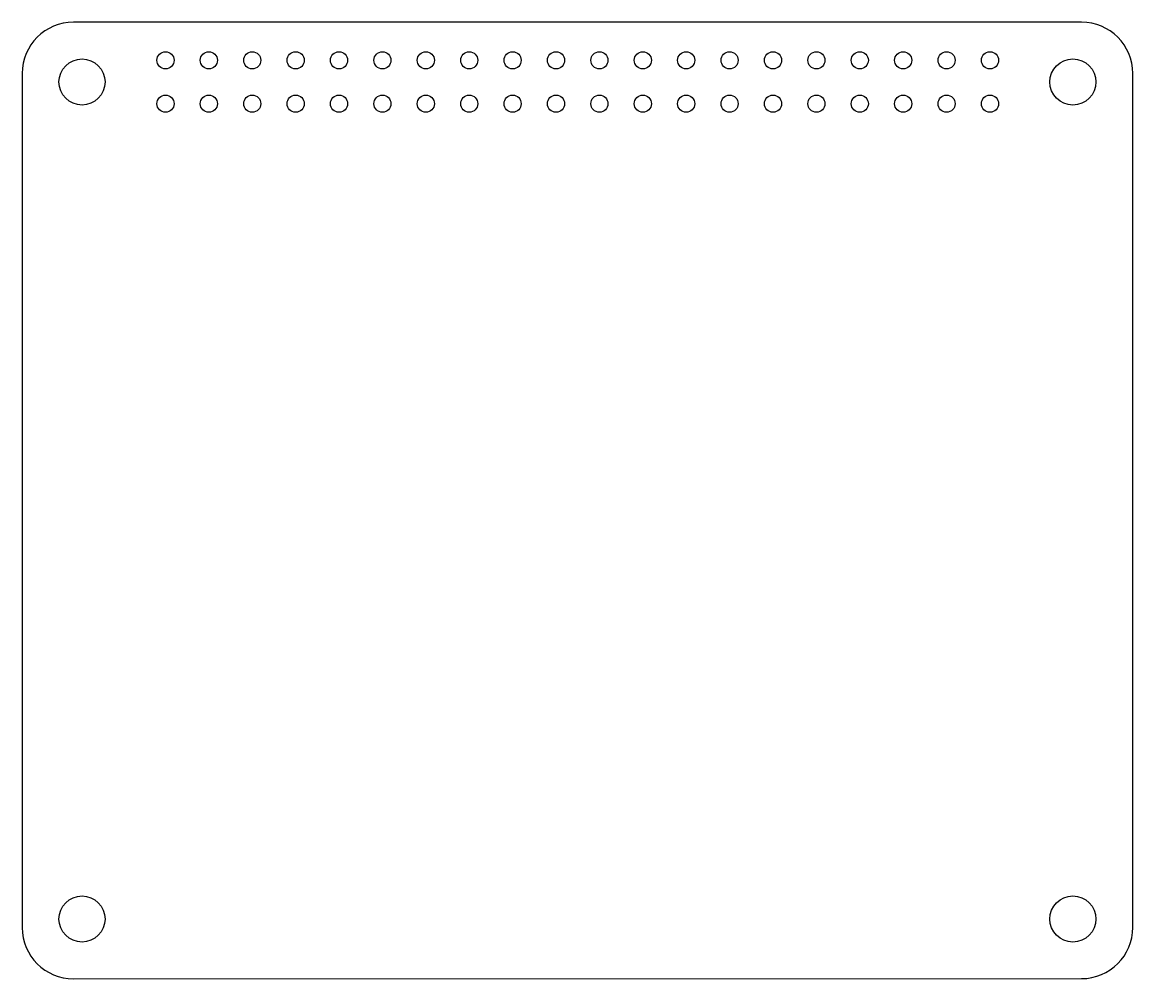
# Model space of a CAD drawing. Extents: x -32.5 to 32.5, y -28 to 28.
import ezdxf

# ---------------------------------------------------------------- set-up
doc = ezdxf.new("R2010")
doc.units = 0

# ---------------------------------------------------------------- blocks, each defined once
blk = doc.blocks.new('BOARD_OUTLINE')
at = {"layer": 'Board_Geoms', "color": 0}
for p, q in [((29.5021, 28.00096), (-29.5021, 28.00096)), ((-32.50184, 25.00122), (-32.50184, -25.00122)), ((32.50184, -24.99106), (32.50184, 25.00122)), ((-29.5021, -28.00096), (29.5021, -27.9908))]:
    blk.add_line(p, q, dxfattribs=at)
for centre, radius in [((-24.1173, 25.77084), 0.50038), ((-21.5773, 25.77084), 0.50038), ((-19.0373, 25.77084), 0.50038), ((-16.4973, 25.77084), 0.50038), ((-13.9573, 25.77084), 0.50038), ((-11.4173, 25.77084), 0.50038), ((-8.8773, 25.77084), 0.50038), ((-6.3373, 25.77084), 0.50038), ((-3.7973, 25.77084), 0.50038), ((-1.2573, 25.77084), 0.50038), ((1.2827, 25.77084), 0.50038), ((3.8227, 25.77084), 0.50038), ((6.3627, 25.77084), 0.50038), ((8.9027, 25.77084), 0.50038), ((11.4427, 25.77084), 0.50038), ((13.9827, 25.77084), 0.50038), ((16.5227, 25.77084), 0.50038), ((19.0627, 25.77084), 0.50038), ((21.6027, 25.77084), 0.50038), ((24.1427, 25.77084), 0.50038), ((-29.00172, 24.50084), 1.35001), ((28.99664, 24.50084), 1.35001), ((-24.1173, 23.23084), 0.50038), ((-21.5773, 23.23084), 0.50038), ((-19.0373, 23.23084), 0.50038), ((-16.4973, 23.23084), 0.50038), ((-13.9573, 23.23084), 0.50038), ((-11.4173, 23.23084), 0.50038), ((-8.8773, 23.23084), 0.50038), ((-6.3373, 23.23084), 0.50038), ((-3.7973, 23.23084), 0.50038), ((-1.2573, 23.23084), 0.50038), ((1.2827, 23.23084), 0.50038), ((3.8227, 23.23084), 0.50038), ((6.3627, 23.23084), 0.50038), ((8.9027, 23.23084), 0.50038), ((11.4427, 23.23084), 0.50038), ((13.9827, 23.23084), 0.50038), ((16.5227, 23.23084), 0.50038), ((19.0627, 23.23084), 0.50038), ((21.6027, 23.23084), 0.50038), ((24.1427, 23.23084), 0.50038), ((-29.00172, -24.50084), 1.35001), ((28.99664, -24.50084), 1.35001)]:
    blk.add_circle(centre, radius, dxfattribs=at)
for centre, start, end in [((-29.5021, 25.00122), 90, -180), ((29.5021, 25.00122), 0, 90), ((-29.5021, -25.00122), 180, -90), ((29.5021, -24.99106), -90, 0)]:
    blk.add_arc(centre, 2.99974, start, end, dxfattribs=at)

msp = doc.modelspace()

# ---------------------------------------------------------------- block references
at = {"layer": 'Board_Geoms', "color": 0}
msp.add_blockref('BOARD_OUTLINE', (0, 0), dxfattribs=at)

doc.saveas('drawing.dxf')
